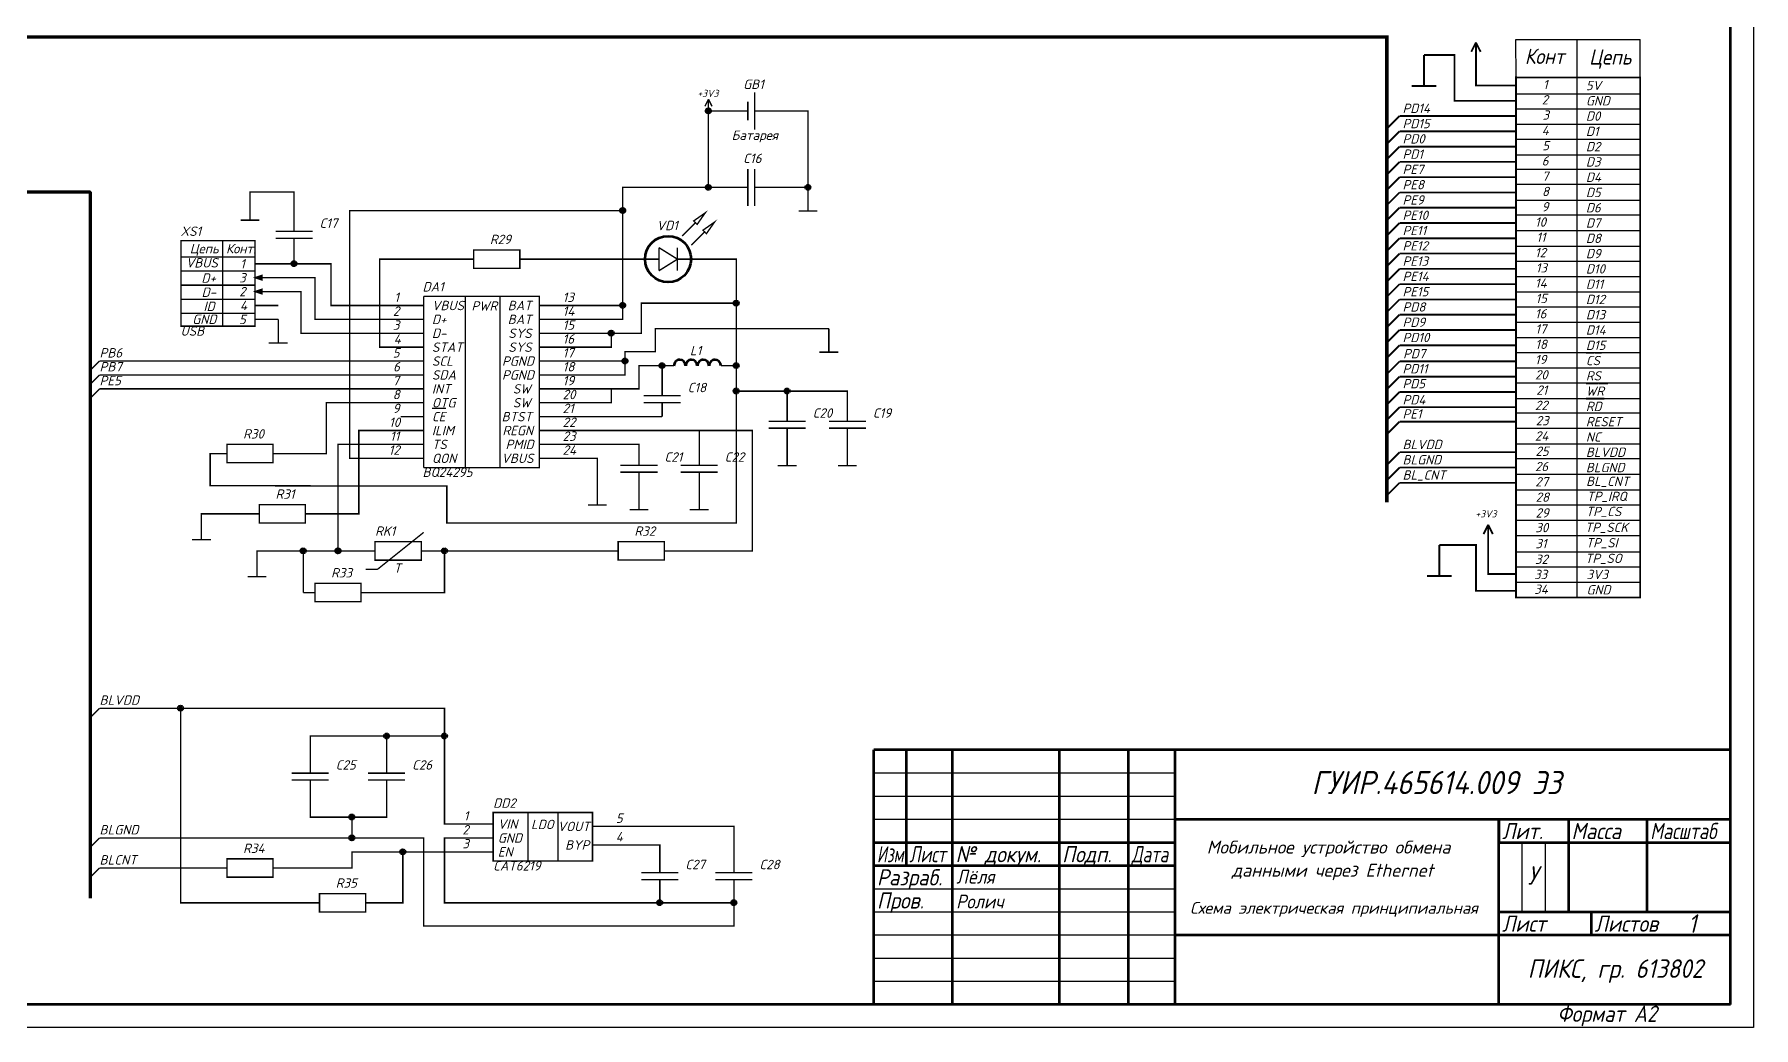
# Model space of a CAD drawing. Header units: millimetres. Extents: x 143 to 740, y 82 to 502.
# Drawn here: x 368.2 to 739.5, y 82 to 296.5 of the extents above; entities that cross this region are included whole.
import ezdxf

# ---------------------------------------------------------------- set-up
doc = ezdxf.new("R2010")
doc.units = ezdxf.units.MM
doc.header["$LTSCALE"] = 0.5
doc.layers.get('0').update_dxf_attribs({"lineweight": 60})
doc.layers.get('Defpoints').update_dxf_attribs({"color": 5})
doc.styles.get("Standard").update_dxf_attribs({"font": 'isocpeui.ttf', "width": 0.9})

msp = doc.modelspace()

# ---------------------------------------------------------------- linework, layer by layer
for p, q in [((734.51, 87.05), (734.51, 497.05)), ((684.51, 127.05), (684.51, 122.05)), ((734.51, 87.05), (162.51, 87.05))]:
    msp.add_line(p, q)
at = {"lineweight": 30}
for p, q in [((688.2, 287.25), (688.17, 295.45)), ((688.17, 295.45), (715, 295.45)), ((701.3, 295.4), (701.3, 174.95)), ((715, 287.3), (715, 295.45)), ((688.19, 283.71), (715, 283.71)), ((688.25, 280.47), (715, 280.47)), ((688.24, 277.13), (715, 277.13)), ((688.24, 273.94), (715, 273.94)), ((688.17, 270.53), (715, 270.53)), ((688.17, 267.44), (715, 267.44)), ((688.15, 264.17), (714.97, 264.17)), ((688.21, 260.74), (714.78, 260.74)), ((688.26, 257.58), (714.91, 257.58)), ((688.2, 254.2), (714.91, 254.2)), ((688.26, 250.8), (714.84, 250.8)), ((688.23, 247.56), (714.98, 247.56)), ((688.22, 244.28), (715.01, 244.28)), ((688.25, 237.72), (714.92, 237.72)), ((688.29, 240.93), (714.82, 240.93)), ((688.19, 234.4), (714.98, 234.4)), ((688.25, 231.08), (715.06, 231.08)), ((688.31, 227.85), (715.06, 227.85)), ((688.3, 224.5), (715.06, 224.5)), ((688.3, 221.32), (715.06, 221.32)), ((688.22, 217.9), (715.06, 217.9)), ((688.22, 214.82), (715.06, 214.82)), ((688.2, 211.54), (715.02, 211.54)), ((688.27, 208.12), (714.84, 208.12)), ((688.32, 204.96), (714.96, 204.96)), ((688.26, 201.57), (714.96, 201.57)), ((688.32, 198.18), (714.9, 198.18)), ((688.29, 194.94), (715.03, 194.94)), ((688.28, 191.65), (715.07, 191.65)), ((688.34, 188.31), (714.88, 188.31)), ((688.36, 184.81), (714.95, 184.81)), ((688.33, 178.28), (715.12, 178.28)), ((688.34, 181.57), (715.08, 181.57))]:
    msp.add_line(p, q, dxfattribs=at)
at = {"lineweight": 60}
for p, q in [((734.51, 142.05), (549.51, 142.05)), ((549.51, 87.05), (549.51, 142.05)), ((556.51, 142.05), (556.51, 117.05)), ((566.51, 87.05), (566.51, 142.05)), ((589.51, 142.05), (589.51, 87.05)), ((604.51, 87.05), (604.51, 142.05)), ((614.51, 142.05), (614.51, 87.05)), ((614.51, 127.05), (734.51, 127.05)), ((684.51, 87.05), (684.51, 127.05)), ((699.51, 127.05), (699.51, 107.05)), ((716.51, 107.05), (716.51, 127.05)), ((549.51, 122.05), (614.51, 122.05)), ((684.51, 122.05), (734.51, 122.05)), ((549.51, 117.05), (614.51, 117.05)), ((684.51, 107.05), (734.51, 107.05)), ((704.51, 102.05), (704.51, 107.05)), ((614.51, 102.05), (734.51, 102.05))]:
    msp.add_line(p, q, dxfattribs=at)
at = {"lineweight": -3}
for p, q in [((549.51, 137.05), (614.51, 137.05)), ((549.51, 132.05), (614.51, 132.05)), ((549.51, 127.05), (614.51, 127.05)), ((689.51, 107.05), (689.51, 122.05)), ((694.51, 122.05), (694.51, 107.05)), ((549.51, 112.05), (614.51, 112.05)), ((549.51, 107.05), (614.51, 107.05)), ((549.51, 102.05), (614.51, 102.05)), ((549.51, 97.05), (614.51, 97.05)), ((549.51, 92.05), (614.51, 92.05))]:
    msp.add_line(p, q, dxfattribs=at)
for points, const_width in [([(348.29, 330), (348.29, 262.5), (380.11, 262.5), (380.27, 262.33), (380.29, 262.31), (380.29, 110)], 0.749), ([(348.29, 296), (660.29, 296), (660.29, 195.5)], 0.749), ([(679.54, 294.8), (678.54, 292.79)], 0.396), ([(679.54, 294.8), (680.55, 292.79)], 0.396), ([(679.54, 291.45), (679.54, 294.8)], 0.396), ([(668.32, 292.11), (668.32, 285.4)], 0.396), ([(688.2, 282.21), (674.92, 282.21), (674.92, 292.11), (668.32, 292.11)], 0.396), ([(688.2, 285.51), (679.54, 285.51), (679.54, 291.45)], 0.396), ([(688.2, 287.25), (715, 287.25), (715, 174.95), (688.2, 174.95), (688.2, 287.46)], 0.396), ([(513.79, 282.54), (513.03, 281.01)], 0.3), ([(513.79, 282.54), (514.56, 281.01)], 0.3), ([(513.79, 280), (513.79, 282.54)], 0.3), ([(523.79, 284), (523.79, 276)], 0.3), ([(665.64, 285.4), (671.01, 285.4)], 0.396), ([(517.29, 280), (513.79, 280)], 0.3), ([(513.79, 280), (513.79, 263.5)], 0.3), ([(522.29, 280), (517.29, 280)], 0.3), ([(522.29, 282), (522.29, 278)], 0.3), ([(523.79, 280), (528.79, 280)], 0.3), ([(535.29, 263.5), (535.29, 280), (528.79, 280)], 0.3), ([(660.4, 276.27), (663.04, 278.91)], 0.396), ([(688.2, 278.91), (663.04, 278.91), (663.04, 278.91)], 0.396), ([(660.4, 272.97), (663.04, 275.61)], 0.396), ([(688.2, 275.61), (663.04, 275.61), (663.04, 275.61)], 0.396), ([(660.4, 269.67), (663.04, 272.31)], 0.396), ([(688.2, 272.31), (663.04, 272.31), (663.04, 272.31)], 0.396), ([(522.29, 263.5), (522.29, 267.5)], 0.3), ([(523.79, 263.5), (523.79, 267.5)], 0.3), ([(660.4, 266.37), (663.04, 269.01)], 0.396), ([(688.2, 269.01), (663.04, 269.01), (663.04, 269.01)], 0.396), ([(495.29, 258.5), (495.29, 263.5), (519.29, 263.5)], 0.3), ([(522.29, 263.5), (519.29, 263.5)], 0.3), ([(522.29, 259.5), (522.29, 263.5)], 0.3), ([(523.79, 259.5), (523.79, 263.5)], 0.3), ([(523.79, 263.5), (526.79, 263.5)], 0.3), ([(526.79, 263.5), (535.29, 263.5)], 0.3), ([(535.29, 263.5), (535.29, 263.5)], 0.3), ([(535.29, 263.5), (535.29, 258.42)], 0.3), ([(660.4, 263.07), (663.04, 265.71)], 0.396), ([(688.2, 265.71), (663.04, 265.71), (663.04, 265.71)], 0.396), ([(414.79, 261.5), (414.79, 262.5), (424.29, 262.5), (424.29, 257)], 0.3), ([(414.79, 261.5), (414.79, 256.42)], 0.3), ([(660.4, 259.77), (663.04, 262.41)], 0.396), ([(688.2, 262.41), (663.04, 262.41), (663.04, 262.41)], 0.396), ([(412.76, 256.42), (416.83, 256.42)], 0.3), ([(424.29, 254), (424.29, 257)], 0.3), ([(447.29, 205), (436.29, 205), (436.29, 258.5), (495.29, 258.5), (495.29, 258.5)], 0.3), ([(495.29, 238), (495.29, 258.5)], 0.3), ([(533.26, 258.42), (537.33, 258.42)], 0.3), ([(660.4, 256.47), (663.04, 259.11)], 0.396), ([(688.2, 259.11), (663.04, 259.11), (663.04, 259.11)], 0.396), ([(420.29, 254), (424.29, 254)], 0.3), ([(420.29, 252.5), (424.29, 252.5)], 0.3), ([(424.29, 254), (428.29, 254)], 0.3), ([(424.29, 252.5), (428.29, 252.5)], 0.3), ([(424.29, 252.5), (424.29, 249.5)], 0.3), ([(511.09, 256), (508.09, 253)], 0.3), ([(513.09, 254), (510.09, 251)], 0.3), ([(660.4, 253.17), (663.04, 255.81)], 0.396), ([(660.4, 249.87), (663.04, 252.51)], 0.396), ([(688.2, 255.81), (663.04, 255.81), (663.04, 255.81)], 0.396), ([(688.2, 252.51), (663.04, 252.51), (663.04, 252.51)], 0.396), ([(399.87, 252), (415.83, 252), (415.83, 233.54), (399.87, 233.54), (399.87, 252)], 0.3), ([(408.87, 252), (408.87, 233.5)], 0.3), ([(424.29, 249.5), (424.29, 247)], 0.3), ([(463.09, 250), (473.05, 250), (473.05, 246.04), (463.09, 246.04), (463.09, 250)], 0.3), ([(503.09, 245.5), (503.09, 250.5)], 0.3), ([(503.09, 250.5), (507.09, 248)], 0.3), ([(507.09, 245.5), (507.09, 250.5)], 0.3), ([(660.4, 246.57), (663.04, 249.21)], 0.396), ([(688.2, 249.21), (663.04, 249.21), (663.04, 249.21)], 0.396), ([(415.79, 248.48), (400.05, 248.48)], 0.3), ([(415.79, 245.43), (400.05, 245.43)], 0.3), ([(513.09, 248), (517.79, 248), (519.79, 248), (519.79, 245.5), (519.79, 191), (457.29, 191), (457.29, 199), (406.18, 199.08), (406.18, 206), (407.29, 206)], 0.3), ([(415.79, 247), (420.79, 247)], 0.3), ([(420.79, 247), (432.29, 247), (432.29, 238), (447.29, 238)], 0.3), ([(460.59, 248), (442.79, 248), (442.79, 229), (447.29, 229)], 0.3), ([(463.09, 248), (460.59, 248)], 0.3), ([(473.09, 248), (475.59, 248)], 0.3), ([(497.09, 248), (497.09, 248), (475.59, 248)], 0.3), ([(503.09, 248), (497.09, 248)], 0.3), ([(507.09, 248), (503.09, 245.5)], 0.3), ([(507.09, 248), (513.09, 248)], 0.3), ([(660.4, 243.27), (663.04, 245.91)], 0.396), ([(688.2, 245.91), (663.04, 245.91), (663.04, 245.91)], 0.396), ([(415.79, 242.39), (400.05, 242.39)], 0.3), ([(415.87, 244), (420.87, 244)], 0.3), ([(420.87, 244), (428.79, 244), (428.79, 235), (447.29, 235), (447.29, 235)], 0.3), ([(660.4, 239.97), (663.04, 242.61)], 0.396), ([(688.2, 242.61), (663.04, 242.61), (663.04, 242.61)], 0.396), ([(415.79, 239.34), (400.05, 239.34)], 0.3), ([(415.87, 241), (420.87, 241)], 0.3), ([(415.87, 238), (420.87, 238)], 0.3), ([(420.87, 241), (425.79, 241), (425.79, 232), (447.29, 232), (447.29, 232)], 0.3), ([(452.29, 238), (447.29, 238)], 0.3), ([(452.29, 240), (452.29, 203)], 0.3), ([(452.29, 203), (477.29, 203), (477.29, 240), (452.29, 240)], 0.3), ([(461.29, 240), (461.29, 203)], 0.3), ([(468.79, 240), (468.79, 203)], 0.3), ([(477.29, 238), (482.29, 238)], 0.3), ([(482.29, 235), (495.29, 235), (495.29, 238)], 0.3), ([(495.29, 238), (482.29, 238), (482.29, 238)], 0.3), ([(492.79, 232), (499.29, 232), (499.29, 238.5), (519.79, 238.5)], 0.3), ([(660.4, 236.67), (663.04, 239.31)], 0.396), ([(688.2, 239.31), (663.04, 239.31), (663.04, 239.31)], 0.396), ([(415.79, 236.29), (400.05, 236.29)], 0.3), ([(415.87, 235), (420.87, 235)], 0.3), ([(420.87, 235), (420.87, 229.92)], 0.3), ([(452.29, 235), (447.29, 235)], 0.3), ([(477.29, 235), (482.29, 235)], 0.3), ([(660.4, 233.37), (663.04, 236.01)], 0.396), ([(688.2, 236.01), (663.04, 236.01), (663.04, 236.01)], 0.396), ([(452.29, 232), (447.29, 232)], 0.3), ([(477.29, 232), (482.29, 232)], 0.3), ([(482.29, 229), (492.79, 229), (492.79, 232)], 0.3), ([(492.79, 232), (491.79, 232), (491.29, 232), (482.29, 232)], 0.3), ([(495.79, 226), (495.79, 228), (502.29, 228), (502.29, 233), (539.79, 233), (539.79, 233)], 0.3), ([(539.79, 233), (539.79, 227.92)], 0.3), ([(660.4, 230.07), (663.04, 232.71)], 0.396), ([(688.2, 232.71), (663.04, 232.71), (663.04, 232.71)], 0.396), ([(418.84, 229.92), (422.91, 229.92)], 0.3), ([(452.29, 229), (447.29, 229)], 0.3), ([(477.29, 229), (482.29, 229)], 0.3), ([(537.76, 227.92), (541.83, 227.92)], 0.3), ([(660.4, 226.77), (663.04, 229.41)], 0.396), ([(688.2, 229.41), (663.04, 229.41), (663.04, 229.41)], 0.396), ([(705.13, 227.78), (703.29, 227.78)], 0.396), ([(706.7, 227.78), (705.25, 227.78)], 0.396), ([(380.29, 224), (382.29, 226)], 0.3), ([(380.29, 221), (382.29, 223)], 0.3), ([(447.29, 226), (382.29, 226)], 0.3), ([(447.29, 223), (382.29, 223)], 0.3), ([(452.29, 226), (447.29, 226)], 0.3), ([(452.29, 223), (447.29, 223)], 0.3), ([(477.29, 226), (482.29, 226)], 0.3), ([(477.29, 223), (482.29, 223)], 0.3), ([(482.29, 223), (495.79, 223), (495.79, 226)], 0.3), ([(495.79, 226), (482.29, 226)], 0.3), ([(482.29, 220), (492.79, 220), (492.79, 220), (498.79, 220), (498.79, 225), (503.79, 225)], 0.3), ([(506.33, 225), (503.79, 225)], 0.3), ([(503.79, 225), (503.79, 225)], 0.3), ([(503.79, 225), (503.79, 221.5)], 0.3), ([(516.49, 225), (519.03, 225)], 0.3), ([(519.03, 225), (519.79, 225)], 0.3), ([(660.42, 223.29), (663.06, 225.93)], 0.396), ([(660.42, 219.99), (663.06, 222.63)], 0.396), ([(688.21, 225.93), (663.06, 225.93), (663.06, 225.93)], 0.396), ([(688.21, 222.63), (663.06, 222.63), (663.06, 222.63)], 0.396), ([(380.29, 218), (382.29, 220)], 0.3), ([(447.29, 220), (382.29, 220)], 0.3), ([(452.29, 220), (447.29, 220)], 0.3), ([(477.29, 220), (482.29, 220)], 0.3), ([(482.29, 217), (482.29, 217), (492.79, 217), (492.79, 220)], 0.3), ([(503.79, 218.5), (503.79, 221.5)], 0.3), ([(519.79, 219.5), (543.79, 219.5), (543.79, 216), (543.79, 216)], 0.3), ([(530.79, 219.5), (530.79, 216), (530.79, 216)], 0.3), ([(660.42, 216.69), (663.06, 219.33)], 0.396), ([(688.21, 219.33), (663.06, 219.33), (663.06, 219.33)], 0.396), ([(706.03, 221.18), (703.29, 221.18)], 0.396), ([(708.04, 221.18), (706.08, 221.18)], 0.396), ([(422.29, 206), (422.29, 206), (431.29, 206), (431.29, 217), (447.29, 217)], 0.3), ([(452.29, 217), (447.29, 217)], 0.3), ([(455.81, 215.78), (454.07, 215.78)], 0.3), ([(457.12, 215.78), (455.38, 215.78)], 0.3), ([(477.29, 217), (482.29, 217)], 0.3), ([(499.79, 218.5), (503.79, 218.5)], 0.3), ([(499.79, 217), (503.79, 217)], 0.3), ([(503.79, 218.5), (507.79, 218.5)], 0.3), ([(503.79, 217), (507.79, 217)], 0.3), ([(503.79, 217), (503.79, 214)], 0.3), ([(530.79, 213), (530.79, 216)], 0.3), ([(543.79, 213), (543.79, 216)], 0.3), ([(660.42, 213.39), (663.06, 216.03)], 0.396), ([(688.21, 216.03), (663.06, 216.03), (663.06, 216.03)], 0.396), ([(705.25, 217.88), (703.29, 217.88)], 0.396), ([(707.26, 217.88), (705.25, 217.88)], 0.396), ([(452.29, 214), (447.29, 214)], 0.3), ([(477.29, 214), (482.29, 214)], 0.3), ([(482.29, 214), (482.29, 214), (503.79, 214)], 0.3), ([(526.79, 213), (530.79, 213)], 0.3), ([(526.79, 211.5), (530.79, 211.5)], 0.3), ([(530.79, 213), (534.79, 213)], 0.3), ([(530.79, 211.5), (534.79, 211.5)], 0.3), ([(530.79, 211.5), (530.79, 208.5)], 0.3), ([(539.79, 213), (543.79, 213)], 0.3), ([(539.79, 211.5), (543.79, 211.5)], 0.3), ([(543.79, 213), (547.79, 213)], 0.3), ([(543.79, 211.5), (547.79, 211.5)], 0.3), ([(543.79, 211.5), (543.79, 208.5)], 0.3), ([(660.4, 210.27), (663.04, 212.91)], 0.396), ([(688.2, 212.91), (663.04, 212.91), (663.04, 212.91)], 0.396), ([(409.79, 208), (419.75, 208), (419.75, 204.04), (409.79, 204.04), (409.79, 208)], 0.3), ([(447.29, 211), (447.29, 211), (438.29, 211), (438.29, 193), (429.29, 193)], 0.3), ([(433.79, 185), (433.79, 208), (447.29, 208)], 0.3), ([(452.29, 211), (447.29, 211)], 0.3), ([(452.29, 208), (447.29, 208)], 0.3), ([(477.29, 211), (482.29, 211)], 0.3), ([(477.29, 208), (482.29, 208)], 0.3), ([(482.29, 211), (511.79, 211), (511.79, 206.5)], 0.3), ([(482.29, 208), (498.79, 208), (498.79, 206.5)], 0.3), ([(511.79, 211), (523.29, 211), (523.29, 185), (506.79, 185)], 0.3), ([(530.79, 208.5), (530.79, 203.42)], 0.3), ([(543.79, 208.5), (543.79, 203.42)], 0.3), ([(409.79, 206), (407.29, 206)], 0.3), ([(419.79, 206), (422.29, 206)], 0.3), ([(452.29, 205), (447.29, 205)], 0.3), ([(477.29, 205), (482.29, 205)], 0.3), ([(482.29, 205), (489.79, 205), (489.79, 200), (489.79, 200)], 0.3), ([(498.79, 203.5), (498.79, 206.5)], 0.3), ([(511.79, 203.5), (511.79, 206.5)], 0.3), ([(660.4, 203.67), (663.04, 206.31)], 0.396), ([(688.2, 206.31), (663.04, 206.31), (663.04, 206.31)], 0.396), ([(494.79, 203.5), (498.79, 203.5)], 0.3), ([(494.79, 202), (498.79, 202)], 0.3), ([(498.79, 203.5), (502.79, 203.5)], 0.3), ([(498.79, 202), (502.79, 202)], 0.3), ([(498.79, 202), (498.79, 199)], 0.3), ([(507.79, 203.5), (511.79, 203.5)], 0.3), ([(507.79, 202), (511.79, 202)], 0.3), ([(511.79, 203.5), (515.79, 203.5)], 0.3), ([(511.79, 202), (515.79, 202)], 0.3), ([(511.79, 202), (511.79, 199)], 0.3), ([(528.76, 203.42), (532.83, 203.42)], 0.3), ([(541.76, 203.42), (545.83, 203.42)], 0.3), ([(660.4, 200.37), (663.04, 203.01)], 0.396), ([(688.2, 203.01), (663.04, 203.01), (663.04, 203.01)], 0.396), ([(489.79, 200), (489.79, 194.92)], 0.3), ([(498.79, 199), (498.79, 193.92)], 0.3), ([(511.79, 199), (511.79, 193.92)], 0.3), ([(660.4, 197.07), (663.04, 199.71)], 0.396), ([(688.2, 199.71), (663.04, 199.71), (663.04, 199.71)], 0.396), ([(414.29, 193), (404.29, 193), (404.29, 192.5)], 0.3), ([(416.79, 193), (414.29, 193)], 0.3), ([(416.79, 195), (426.75, 195), (426.75, 191.04), (416.79, 191.04), (416.79, 195)], 0.3), ([(426.79, 193), (429.29, 193)], 0.3), ([(487.76, 194.92), (491.83, 194.92)], 0.3), ([(496.76, 193.92), (500.83, 193.92)], 0.3), ([(509.76, 193.92), (513.83, 193.92)], 0.3), ([(404.29, 192.5), (404.29, 187.42)], 0.3), ([(682.18, 190.63), (681.18, 188.62)], 0.396), ([(682.18, 190.63), (683.19, 188.62)], 0.396), ([(682.18, 187.27), (682.18, 190.63)], 0.396), ([(402.26, 187.42), (406.33, 187.42)], 0.3), ([(441.79, 183), (441.79, 183), (441.79, 187), (451.79, 187), (451.79, 183), (441.79, 183)], 0.3), ([(452.29, 189), (442.29, 181)], 0.3), ([(494.29, 187), (504.25, 187), (504.25, 183.04), (494.29, 183.04), (494.29, 187)], 0.3), ([(671.62, 186.28), (671.62, 179.57)], 0.396), ([(688.2, 176.38), (679.54, 176.38), (679.54, 186.28), (671.62, 186.28)], 0.396), ([(688.2, 180.01), (682.18, 180.01), (682.18, 187.27)], 0.396), ([(436.79, 185), (416.29, 185), (416.29, 184.5)], 0.3), ([(416.29, 184.5), (416.29, 179.42)], 0.3), ([(426.29, 185), (426.29, 176)], 0.3), ([(441.79, 185), (436.79, 185)], 0.3), ([(441.29, 176), (456.79, 176), (456.79, 185)], 0.3), ([(451.79, 185), (456.79, 185)], 0.3), ([(456.79, 185), (491.79, 185)], 0.3), ([(494.29, 185), (491.79, 185)], 0.3), ([(504.29, 185), (506.79, 185)], 0.3), ([(414.26, 179.42), (418.33, 179.42)], 0.3), ([(442.29, 181), (439.79, 181)], 0.3), ([(668.94, 179.57), (674.31, 179.57)], 0.396), ([(428.79, 176), (426.29, 176)], 0.3), ([(428.79, 178), (438.75, 178), (438.75, 174.04), (428.79, 174.04), (428.79, 178)], 0.3), ([(438.79, 176), (441.29, 176)], 0.3), ([(380.29, 149), (382.29, 151)], 0.3), ([(456.79, 145), (456.79, 151), (382.29, 151)], 0.3), ([(427.29, 109), (399.79, 109), (399.79, 151)], 0.3), ([(444.29, 145), (427.79, 145), (427.79, 140)], 0.3), ([(444.29, 140), (444.29, 145)], 0.3), ([(444.29, 145), (456.79, 145)], 0.3), ([(456.79, 145), (456.79, 126), (462.29, 126)], 0.3), ([(427.79, 137), (427.79, 140)], 0.3), ([(444.29, 137), (444.29, 140)], 0.3), ([(423.79, 137), (427.79, 137)], 0.3), ([(423.79, 135.5), (427.79, 135.5)], 0.3), ([(427.79, 137), (431.79, 137)], 0.3), ([(427.79, 135.5), (431.79, 135.5)], 0.3), ([(427.79, 135.5), (427.79, 132.5)], 0.3), ([(440.29, 137), (444.29, 137)], 0.3), ([(440.29, 135.5), (444.29, 135.5)], 0.3), ([(444.29, 137), (448.29, 137)], 0.3), ([(444.29, 135.5), (448.29, 135.5)], 0.3), ([(444.29, 135.5), (444.29, 132.5)], 0.3), ([(427.79, 132.5), (427.79, 127.5), (444.29, 127.5), (444.29, 132.5)], 0.3), ([(436.79, 123), (436.79, 127.5)], 0.3), ([(467.29, 128.5), (488.75, 128.5), (488.75, 118.04), (467.29, 118.04), (467.29, 128.5)], 0.3), ([(474.79, 128.5), (474.79, 118)], 0.3), ([(481.29, 128.5), (481.29, 118)], 0.3), ([(380.29, 121), (382.29, 123)], 0.3), ([(382.29, 123), (436.79, 123)], 0.3), ([(519.29, 109), (519.29, 104), (452.29, 104), (452.29, 123), (436.79, 123)], 0.3), ([(503.29, 109), (456.79, 109), (456.79, 123), (462.29, 123)], 0.3), ([(467.29, 126), (462.29, 126)], 0.3), ([(467.29, 123), (462.29, 123)], 0.3), ([(488.79, 125.5), (493.79, 125.5)], 0.3), ([(493.79, 125.5), (519.29, 125.5), (519.29, 118.5)], 0.3), ([(462.29, 120), (436.79, 120), (436.79, 116.5), (422.29, 116.5)], 0.3), ([(447.79, 120), (447.79, 109), (442.29, 109)], 0.3), ([(467.29, 120), (462.29, 120)], 0.3), ([(488.79, 121.5), (493.79, 121.5)], 0.3), ([(493.79, 121.5), (503.29, 121.5), (503.29, 118.5)], 0.3), ([(380.29, 114.5), (382.29, 116.5)], 0.3), ([(407.29, 116.5), (382.29, 116.5)], 0.3), ([(409.79, 116.5), (407.29, 116.5)], 0.3), ([(409.79, 118.5), (419.75, 118.5), (419.75, 114.54), (409.79, 114.54), (409.79, 118.5)], 0.3), ([(419.79, 116.5), (422.29, 116.5)], 0.3), ([(499.29, 115.5), (503.29, 115.5)], 0.3), ([(503.29, 115.5), (503.29, 118.5)], 0.3), ([(503.29, 115.5), (507.29, 115.5)], 0.3), ([(515.29, 115.5), (519.29, 115.5)], 0.3), ([(519.29, 115.5), (519.29, 118.5)], 0.3), ([(519.29, 115.5), (523.29, 115.5)], 0.3), ([(499.29, 114), (503.29, 114)], 0.3), ([(503.29, 114), (507.29, 114)], 0.3), ([(503.29, 114), (503.29, 111)], 0.3), ([(515.29, 114), (519.29, 114)], 0.3), ([(519.29, 114), (523.29, 114)], 0.3), ([(519.29, 114), (519.29, 111)], 0.3), ([(429.79, 109), (427.29, 109)], 0.3), ([(429.79, 111), (439.75, 111), (439.75, 107.04), (429.79, 107.04), (429.79, 111)], 0.3), ([(439.79, 109), (442.29, 109)], 0.3), ([(503.29, 111), (503.29, 109)], 0.3), ([(503.29, 109), (519.29, 109)], 0.3), ([(519.29, 109), (519.29, 111)], 0.3)]:
    msp.add_lwpolyline(points, dxfattribs=dict(const_width=const_width))
at = {"const_width": 0.508}
for points in [[(513.54, 280, 1), (514.05, 280, 1)], [(513.54, 263.5, 1), (514.05, 263.5, 1)], [(535.04, 263.5, 1), (535.55, 263.5, 1)], [(495.04, 258.5, 1), (495.55, 258.5, 1)], [(424.04, 247, 1), (424.55, 247, 1)], [(495.04, 238, 1), (495.55, 238, 1)], [(519.54, 238.5, 1), (520.05, 238.5, 1)], [(492.54, 232, 1), (493.05, 232, 1)], [(495.54, 226, 1), (496.05, 226, 1)], [(503.54, 225, 1), (504.05, 225, 1)], [(519.54, 225, 1), (520.05, 225, 1)], [(519.54, 219.5, 1), (520.05, 219.5, 1)], [(530.54, 219.5, 1), (531.05, 219.5, 1)], [(426.04, 185, 1), (426.55, 185, 1)], [(433.54, 185, 1), (434.05, 185, 1)], [(456.54, 185, 1), (457.05, 185, 1)], [(399.54, 151, 1), (400.05, 151, 1)], [(444.04, 145, 1), (444.55, 145, 1)], [(456.54, 145, 1), (457.05, 145, 1)], [(436.54, 127.5, 1), (437.05, 127.5, 1)], [(436.54, 123, 1), (437.05, 123, 1)], [(447.54, 120, 1), (448.05, 120, 1)], [(503.04, 109, 1), (503.55, 109, 1)], [(519.04, 109, 1), (519.55, 109, 1)]]:
    msp.add_lwpolyline(points, format="xyb", close=True, dxfattribs=at)
at = {"const_width": 0.3}
for points in [[(511.34, 255.5), (510.59, 256.25), (513.09, 258), (511.34, 255.5)], [(513.09, 258), (511.34, 255.5), (510.59, 256.25), (513.09, 258)], [(513.34, 253.5), (512.59, 254.25), (515.09, 256), (513.34, 253.5)], [(515.09, 256), (513.34, 253.5), (512.59, 254.25), (515.09, 256)], [(417.4, 243.49), (415.87, 244), (417.4, 244.51), (417.4, 243.49)], [(417.4, 244.51), (415.87, 244), (417.4, 243.49), (417.4, 244.51)], [(417.4, 240.49), (415.87, 241), (417.4, 241.51), (417.4, 240.49)], [(417.4, 241.51), (415.87, 241), (417.4, 240.49), (417.4, 241.51)]]:
    msp.add_lwpolyline(points, close=True, dxfattribs=at)
for centre in [(513.77, 263.52), (513.77, 263.52), (535.27, 263.52), (535.27, 263.52), (535.27, 263.52), (535.27, 263.52), (535.27, 263.52), (535.27, 263.52), (495.27, 238.02), (495.27, 238.02), (495.27, 238.02), (495.27, 238.02), (495.27, 238.02), (495.27, 238.02), (492.77, 232.02), (492.77, 232.02), (492.77, 232.02), (492.77, 232.02), (492.77, 232.02), (492.77, 232.02), (519.77, 219.52), (519.77, 219.52), (530.77, 219.52), (530.77, 219.52), (436.77, 127.52), (436.77, 127.52), (436.77, 123.02), (436.77, 123.02), (436.77, 123.02), (436.77, 123.02), (436.77, 123.02), (436.77, 123.02)]:
    msp.add_circle(centre, 0.487)
for centre, start, end in [((507.58, 225.02), 88.9971, 180.9761), ((507.58, 225.02), 359.057, 88.9971), ((510.12, 225.02), 89.0344, 180.9754), ((510.12, 225.02), 359.0564, 89.0344), ((512.66, 225.02), 89.0111, 180.9758), ((512.66, 225.02), 359.0567, 89.0111), ((515.2, 225.02), 88.9878, 180.9762), ((515.2, 225.02), 359.0571, 88.9878)]:
    msp.add_arc(centre, 1.25, start, end)
for centre, major_axis, ratio in [((513.77, 280.02), (0, 0.487), 0.999979), ((513.77, 280.02), (0, 0.487), 0.999979), ((513.77, 280.02), (0, 0.487), 0.999979), ((513.77, 280.02), (0, 0.487), 0.999979), ((513.77, 280.02), (0, 0.487), 0.999979), ((513.77, 280.02), (0, 0.487), 0.999979), ((495.27, 258.52), (0, 0.487), 0.999979), ((495.27, 258.52), (0, 0.487), 0.999979), ((495.27, 258.52), (0, 0.487), 0.999979), ((495.27, 258.52), (0, 0.487), 0.999979), ((495.27, 258.52), (0, 0.487), 0.999979), ((495.27, 258.52), (0, 0.487), 0.999979), ((505.07, 248.02), (0, 4.98), 0.999725), ((424.27, 247.02), (0.487, 0), 0.997288), ((424.27, 247.02), (0.487, 0), 0.997288), ((519.77, 238.52), (0, 0.487), 0.999979), ((519.77, 238.52), (0, 0.487), 0.999979), ((495.77, 226.02), (0, 0.487), 0.999979), ((495.77, 226.02), (0, 0.487), 0.999979), ((495.77, 226.02), (0, 0.487), 0.999979), ((495.77, 226.02), (0, 0.487), 0.999979), ((495.77, 226.02), (0, 0.487), 0.999979), ((495.77, 226.02), (0, 0.487), 0.999979), ((503.77, 225.02), (0.487, 0), 0.997288), ((503.77, 225.02), (0.487, 0), 0.997288), ((503.77, 225.02), (0.487, 0), 0.997288), ((503.77, 225.02), (0.487, 0), 0.997288), ((503.77, 225.02), (0.487, 0), 0.997288), ((503.77, 225.02), (0.487, 0), 0.997288), ((519.77, 225.02), (0.487, 0), 0.997288), ((519.77, 225.02), (0.487, 0), 0.997288), ((426.27, 185.02), (0, 0.487), 0.999979), ((426.27, 185.02), (0, 0.487), 0.999979), ((433.77, 185.02), (0, 0.487), 0.997246), ((433.77, 185.02), (0, 0.487), 0.997246), ((456.77, 185.02), (0, 0.487), 0.999979), ((456.77, 185.02), (0, 0.487), 0.999979), ((456.77, 185.02), (0, 0.487), 0.999979), ((456.77, 185.02), (0, 0.487), 0.999979), ((456.77, 185.02), (0, 0.487), 0.999979), ((456.77, 185.02), (0, 0.487), 0.999979), ((456.77, 185.02), (0, 0.487), 0.999979), ((399.77, 151.02), (0, 0.487), 0.997288), ((399.77, 151.02), (0, 0.487), 0.997288), ((444.27, 145.02), (0, 0.487), 0.999958), ((444.27, 145.02), (0, 0.487), 0.999958), ((444.27, 145.02), (0, 0.487), 0.999958), ((444.27, 145.02), (0, 0.487), 0.999958), ((444.27, 145.02), (0, 0.487), 0.999958), ((444.27, 145.02), (0, 0.487), 0.999958), ((456.77, 145.02), (0, 0.487), 0.999958), ((456.77, 145.02), (0, 0.487), 0.999958), ((456.77, 145.02), (0, 0.487), 0.999958), ((456.77, 145.02), (0, 0.487), 0.999958), ((456.77, 145.02), (0, 0.487), 0.999958), ((456.77, 145.02), (0, 0.487), 0.999958), ((447.77, 120.02), (0.487, 0), 0.99733), ((447.77, 120.02), (0.487, 0), 0.99733), ((503.27, 109.02), (0.487, 0), 0.997288), ((503.27, 109.02), (0.487, 0), 0.997288), ((503.27, 109.02), (0.487, 0), 0.997288), ((503.27, 109.02), (0.487, 0), 0.997288), ((503.27, 109.02), (0.487, 0), 0.997288), ((503.27, 109.02), (0.487, 0), 0.997288), ((519.27, 109.02), (0.487, 0), 0.997288), ((519.27, 109.02), (0.487, 0), 0.997288), ((519.27, 109.02), (0.487, 0), 0.997288), ((519.27, 109.02), (0.487, 0), 0.997288), ((519.27, 109.02), (0.487, 0), 0.997288), ((519.27, 109.02), (0.487, 0), 0.997288)]:
    msp.add_ellipse(centre, major_axis=major_axis, ratio=ratio)
for points in [[(417.45, 244.58), (415.72, 244), (417.45, 243.42)], [(417.45, 241.58), (415.72, 241), (417.45, 240.42)]]:
    msp.add_solid(points)
at = {"layer": 'Defpoints'}
for p, q in [((739.51, 502.05), (739.51, 82.05)), ((739.51, 82.05), (142.51, 82.05))]:
    msp.add_line(p, q, dxfattribs=at)

# ---------------------------------------------------------------- texts
for s, height, p in [('GB1', 2.032, (521.29, 284.76)), ('1', 2.01, (694.03, 284.72)), ('5V', 2.012, (703.29, 284.5)), ('+3V3', 1.524, (511.4, 283.05)), ('2', 2.01, (693.75, 281.42)), ('GND', 2.012, (703.29, 281.2)), ('PD14', 2.012, (663.7, 279.58)), ('3', 2.01, (693.91, 278.12)), ('D0', 2.012, (703.29, 277.9)), ('Батарея', 2.032, (518.79, 273.76)), ('PD15', 2.012, (663.7, 276.28)), ('PD0', 2.012, (663.7, 272.98)), ('4', 2.01, (693.75, 274.82)), ('D1', 2.012, (703.29, 274.6)), ('PD1', 2.012, (663.7, 269.68)), ('5', 2.01, (693.86, 271.52)), ('D2', 2.012, (703.29, 271.3)), ('C16', 2.032, (521.29, 268.76)), ('PE7', 2.012, (663.7, 266.38)), ('6', 2.01, (693.75, 268.22)), ('D3', 2.012, (703.29, 268)), ('PE8', 2.012, (663.7, 263.08)), ('8', 2.01, (693.8, 261.62)), ('7', 2.01, (693.8, 264.92)), ('D4', 2.012, (703.29, 264.7)), ('PE9', 2.012, (663.7, 259.78)), ('9', 2.01, (693.75, 258.32)), ('D5', 2.012, (703.29, 261.4)), ('D6', 2.012, (703.29, 258.1)), ('C17', 2.032, (429.79, 254.76)), ('VD1', 2.032, (502.59, 254.26)), ('PE10', 2.012, (663.7, 256.48)), ('10', 2.012, (692.29, 255.02)), ('D7', 2.012, (703.29, 254.8)), ('XS1', 2.032, (399.79, 253.02)), ('R29', 2.032, (466.59, 251.26)), ('PE11', 2.012, (663.7, 253.18)), ('11', 2.012, (692.57, 251.72)), ('D8', 2.012, (703.29, 251.5)), ('Цепь', 2.032, (401.77, 249.26)), ('Конт.', 2.032, (409.6, 249.26)), ('PE12', 2.012, (663.7, 249.88)), ('12', 2.012, (692.29, 248.42)), ('D9', 2.012, (703.29, 248.2)), ('VBUS', 2.032, (400.92, 246.2)), ('1', 2.03, (412.66, 245.98)), ('PE13', 2.012, (663.7, 246.58)), ('PE14', 2.012, (663.7, 243.28)), ('13', 2.012, (692.46, 245.12)), ('D10', 2.012, (703.29, 244.9)), ('D+', 2.032, (404.28, 242.9)), ('D-', 2.032, (404.32, 239.85)), ('3', 2.03, (412.44, 242.98)), ('2', 2.03, (412.44, 239.98)), ('DA1', 2.032, (452.04, 241.02)), ('PE15', 2.012, (663.7, 239.98)), ('14', 2.012, (692.29, 241.82)), ('D11', 2.012, (703.29, 241.6)), ('ID', 2.032, (404.74, 236.8)), ('4', 2.03, (412.61, 236.98)), ('2', 2.03, (445.64, 235.76)), ('1', 2.03, (445.94, 238.76)), ('VBUS', 2.032, (454.07, 236.98)), ('PWR', 2.012, (462.61, 236.9)), ('BAT', 2.032, (470.43, 236.98)), ('13', 2.032, (482.29, 238.76)), ('14', 2.032, (482.29, 235.76)), ('PD8', 2.012, (663.7, 236.68)), ('15', 2.012, (692.4, 238.52)), ('D12', 2.012, (703.29, 238.3)), ('GND', 2.032, (402.31, 234.01)), ('5', 2.03, (412.4, 233.98)), ('3', 2.03, (445.64, 232.76)), ('D+', 2.032, (454.07, 233.98)), ('BAT', 2.032, (470.43, 233.98)), ('15', 2.032, (482.29, 232.76)), ('PD9', 2.012, (663.7, 233.38)), ('16', 2.012, (692.29, 235.22)), ('17', 2.012, (692.35, 231.92)), ('D13', 2.012, (703.29, 235)), ('USB', 2.032, (399.79, 231.47)), ('4', 2.03, (445.81, 229.76)), ('D-', 2.032, (454.07, 230.98)), ('SYS', 2.032, (470.56, 230.98)), ('16', 2.032, (482.29, 229.76)), ('PD10', 2.012, (663.7, 230.08)), ('18', 2.012, (692.35, 228.62)), ('D14', 2.012, (703.29, 231.7)), ('D15', 2.012, (703.29, 228.4)), ('PB6', 2.032, (382.29, 226.76)), ('5', 2.03, (445.6, 226.76)), ('STAT', 2.032, (454.07, 227.98)), ('SCL', 2.032, (454.07, 224.98)), ('PGND', 2.032, (469.21, 224.98)), ('SYS', 2.032, (470.56, 227.98)), ('17', 2.032, (482.29, 226.76)), ('L1', 2.032, (509.79, 227.26)), ('PD7', 2.012, (663.82, 226.59)), ('19', 2.012, (692.29, 225.32)), ('CS', 2.012, (703.29, 225.1)), ('PB7', 2.032, (382.29, 223.76)), ('PE5', 2.032, (382.29, 220.76)), ('6', 2.03, (445.68, 223.76)), ('7', 2.03, (445.56, 220.76)), ('SDA', 2.032, (454.07, 221.98)), ('PGND', 2.032, (469.21, 221.98)), ('18', 2.032, (482.29, 223.76)), ('19', 2.032, (482.29, 220.76)), ('PD11', 2.012, (663.69, 223.33)), ('20', 2.012, (692.29, 222.02)), ('RS', 2.012, (703.29, 221.8)), ('8', 2.03, (445.6, 217.76)), ('INT', 2.032, (454.07, 218.98)), ('SW', 2.032, (471.54, 218.98)), ('20', 2.032, (482.29, 217.76)), ('C18', 2.032, (509.29, 219.26)), ('PD5', 2.012, (663.69, 220.12)), ('21', 2.012, (692.57, 218.72)), ('WR', 2.012, (703.29, 218.5)), ('9', 2.03, (445.6, 214.76)), ('OTG', 2.032, (454.07, 215.98)), ('SW', 2.032, (471.54, 215.98)), ('21', 2.032, (482.29, 214.76)), ('C20', 2.032, (536.29, 213.76)), ('C19', 2.032, (549.29, 213.76)), ('PE1', 2.012, (663.7, 213.58)), ('PD4', 2.012, (663.71, 216.63)), ('22', 2.012, (692.29, 215.42)), ('RD', 2.012, (703.29, 215.2)), ('10', 2.032, (444.8, 211.76)), ('ILIM', 2.032, (454.07, 209.98)), ('CE', 2.032, (454.07, 212.98)), ('BTST', 2.032, (469.12, 212.98)), ('REGN', 2.032, (469.29, 209.98)), ('22', 2.032, (482.29, 211.76)), ('23', 2.012, (692.46, 212.12)), ('RESET', 2.012, (703.29, 211.9)), ('R30', 2.032, (413.29, 209.26)), ('11', 2.032, (445.01, 208.76)), ('TS', 2.032, (454.07, 206.98)), ('PMID', 2.032, (469.97, 206.98)), ('23', 2.032, (482.29, 208.76)), ('BLVDD', 2.012, (663.7, 206.98)), ('24', 2.012, (692.29, 208.82)), ('NC', 2.012, (703.29, 208.6)), ('12', 2.032, (444.71, 205.76)), ('QON', 2.032, (454.07, 203.98)), ('VBUS', 2.032, (469.08, 203.98)), ('24', 2.032, (482.29, 205.76)), ('C21', 2.032, (504.29, 204.26)), ('C22', 2.032, (517.29, 204.26)), ('BLGND', 2.012, (663.7, 203.68)), ('26', 2.012, (692.29, 202.22)), ('25', 2.012, (692.4, 205.52)), ('BLVDD', 2.012, (703.29, 205.3)), ('BQ24295', 2.032, (452.04, 200.97)), ('BL_CNT', 2.012, (663.7, 200.38)), ('27', 2.012, (692.35, 198.92)), ('BLGND', 2.012, (703.29, 202)), ('BL_CNT', 2.012, (703.33, 199.02)), ('R31', 2.032, (420.29, 196.26)), ('28', 2.012, (692.43, 195.6)), ('TP_IRQ', 2.012, (703.43, 195.78)), ('+3V3', 1.524, (679.43, 192.23)), ('29', 2.012, (692.41, 192.2)), ('TP_CS', 2.012, (703.27, 192.5)), ('RK1', 2.032, (441.79, 188.26)), ('R32', 2.032, (497.79, 188.26)), ('30', 2.012, (692.36, 189.03)), ('TP_SCK', 2.012, (703.07, 189.08)), ('31', 2.012, (692.38, 185.57)), ('TP_SI', 2.012, (703.27, 185.75)), ('T', 2.03, (445.79, 180.26)), ('32', 2.012, (692.29, 182.19)), ('TP_SO', 2.012, (703.11, 182.38)), ('R33', 2.032, (432.29, 179.26)), ('33', 2.012, (692.1, 178.91)), ('3V3', 2.012, (703.43, 178.9)), ('34', 2.012, (692.13, 175.72)), ('GND', 2.012, (703.43, 175.59)), ('BLVDD', 2.032, (382.29, 151.76)), ('C25', 2.032, (433.29, 137.76)), ('C26', 2.032, (449.79, 137.76)), ('DD2', 2.032, (467.29, 129.52)), ('1', 2.03, (460.94, 126.76)), ('VIN', 2.032, (468.3, 124.98)), ('LDO', 2.012, (475.47, 124.92)), ('VOUT', 2.032, (481.22, 124.48)), ('5', 2.03, (493.79, 126.26)), ('BLGND', 2.032, (382.29, 123.76)), ('2', 2.03, (460.64, 123.76)), ('3', 2.03, (460.64, 120.76)), ('GND', 2.032, (468.3, 121.98)), ('4', 2.03, (493.79, 122.26)), ('BLCNT', 2.032, (382.29, 117.26)), ('R34', 2.032, (413.29, 119.76)), ('EN', 2.032, (468.3, 118.98)), ('BYP', 2.032, (482.83, 120.48)), ('Мобильное устройство обмена', 2.794, (621.39, 119.63)), ('CAT6219', 2.032, (467.29, 115.97)), ('C27', 2.032, (508.79, 116.26)), ('C28', 2.032, (524.79, 116.26)), ('данными через Ethernet', 2.794, (626.8, 114.63)), ('R35', 2.032, (433.29, 112.26)), ('Схема электрическая принципиальная', 2.54, (617.79, 106.63))]:
    msp.add_text(s, height=height).set_placement(p)
at = {"lineweight": -3}
for s, width, p in [('Лит.', 0.9, (685.18, 122.75)), ('Масса', 0.9, (700.18, 122.75)), ('Масштаб', 0.8, (717.18, 122.75)), ('Изм.', 0.7, (550.18, 117.75)), ('Лист', 0.75, (557.18, 117.75)), ('№ докум.', 0.9, (567.18, 117.75)), ('Подп.', 0.9, (590.18, 117.75)), ('Дата', 0.75, (605.18, 117.75)), ('Разраб.', 0.9, (550.18, 112.75)), ('Пров.', 0.9, (550.18, 107.75)), ('Лист', 0.9, (685.18, 102.75)), ('Листов', 0.9, (705.18, 102.75)), ('Формат А2', 0.9, (697.11, 83.29))]:
    msp.add_text(s, height=3.5, dxfattribs=dict(at, width=width)).set_placement(p)
at = {"lineweight": 30, "insert": (690.1, 293.46), "char_height": 3.3, "attachment_point": 1}
msp.add_mtext_dynamic_manual_height_columns('Конт', width=3.994, gutter_width=50, heights=[0], dxfattribs=at)
at = {"insert": (703.99, 293.32), "char_height": 3.3, "attachment_point": 1}
msp.add_mtext_dynamic_manual_height_columns('Цепь', width=3.9032, gutter_width=50, heights=[0], dxfattribs=at)
at = {"color": 0, "linetype": 'ByBlock', "lineweight": -2, "ltscale": 5, "attachment_point": 1}
for s, width, gutter_width, insert, char_height in [('ГУИР.465614.009 Э3', 96.4839, 1, (644.05, 137.47), 5), ('Лёля', 10.4749, 15, (567.32, 116.14), 3), ('У', 6.4314, 15, (690.75, 116.92), 4), ('Ролич', 19.4045, 15, (567.28, 110.79), 3), ('1', 6.4314, 15, (725.36, 106.51), 4), ('ПИКС, гр. 613802', 50.7173, 1, (690.73, 96.79), 4)]:
    msp.add_mtext_dynamic_manual_height_columns(s, width=width, gutter_width=gutter_width, heights=[0], dxfattribs=dict(at, insert=insert, char_height=char_height))

doc.saveas('drawing.dxf')
